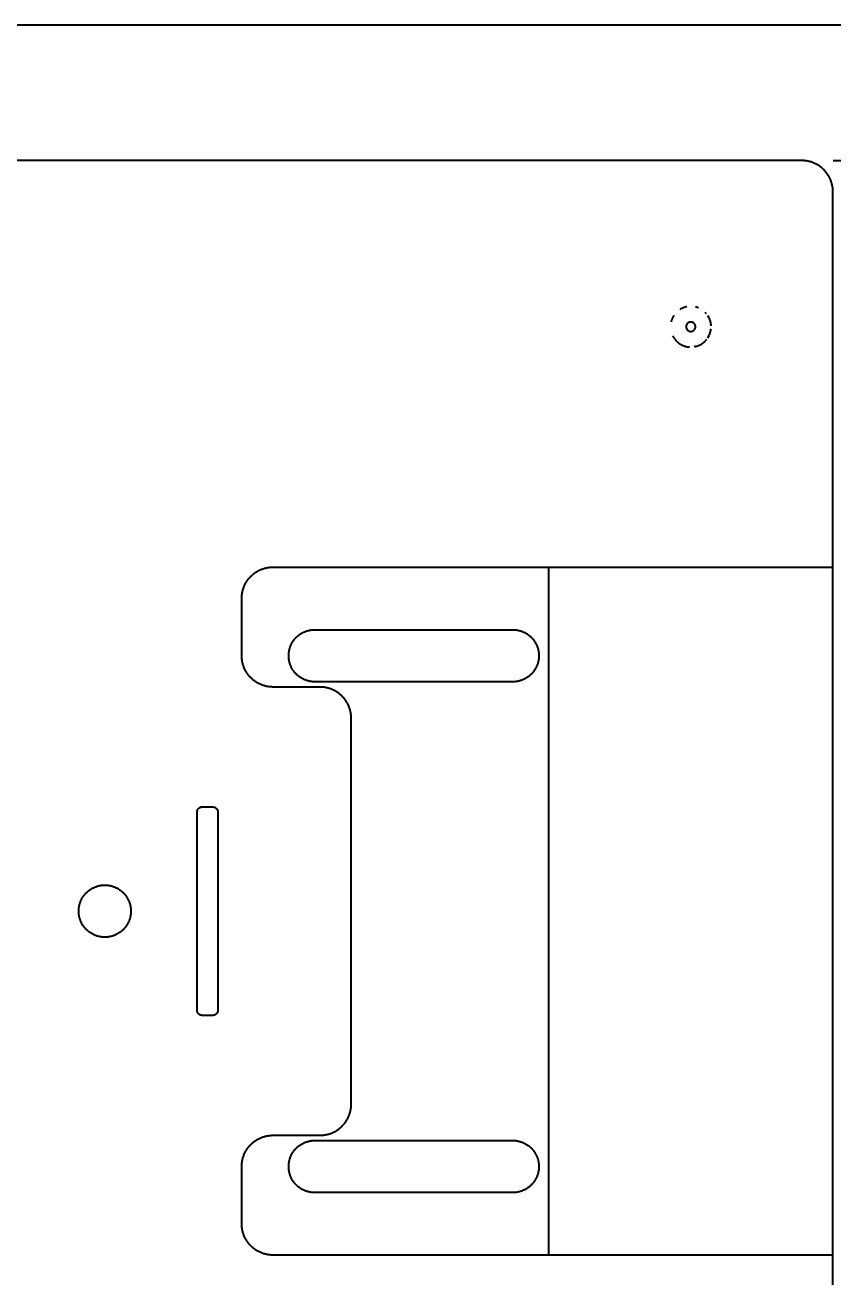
# Model space of a CAD drawing. Extents: x 623 to 1150, y 6 to 775.
# Drawn here: x 962.5 to 1040, y 218.4 to 338.5 of the extents above; entities that cross this region are included whole.
import ezdxf

# ---------------------------------------------------------------- set-up
doc = ezdxf.new("R2010")
doc.units = 0
doc.layers.get('DEFPOINTS').update_dxf_attribs({"linetype": 'CONTINUOUS'})
doc.layers.add('DEFAULT', color=7, linetype='CONTINUOUS')
doc.layers.add('DIMENSIONES', color=7, linetype='CONTINUOUS')
doc.styles.add('HELVETICA_LIGHT', font='txt')
doc.dimstyles.new('DEFAULT', dxfattribs={"dimtxt": 2.5, "dimasz": 2, "dimexe": 0.5, "dimexo": 3, "dimgap": 2, "dimtad": 1, "dimtoh": 1, "dimzin": 1, "dimcen": 0.5, "dimazin": 3, "dimtfac": 1, "dimtix": 1, "dimtmove": 0, "dimatfit": 3})

# ---------------------------------------------------------------- blocks, each defined once
blk = doc.blocks.new('*D5')
at = {"layer": 'DEFAULT', "color": 0}
for p, q in [((1040.01, 325.5), (1129.51, 325.5)), ((1129.01, 183.5), (1129.01, 323.5)), ((1040.01, 181.5), (1129.51, 181.5))]:
    blk.add_line(p, q, dxfattribs=at)
for points in [[(1129.34, 323.5), (1128.67, 323.5), (1129.01, 325.5)], [(1128.67, 183.5), (1129.34, 183.5), (1129.01, 181.5)]]:
    blk.add_solid(points, dxfattribs=at)
at = {"layer": 'DEFPOINTS', "color": 0}
for p in [(1037.01, 325.5), (1129.01, 325.5), (1037.01, 181.5)]:
    blk.add_point(p, dxfattribs=at)
at = {"layer": 'DEFAULT', "color": 0, "linetype": 'CONTINUOUS', "style": 'HELVETICA_LIGHT'}
blk.add_text('144', height=2.5, rotation=90, dxfattribs=at).set_placement((1127.01, 249.69))

msp = doc.modelspace()

# ---------------------------------------------------------------- linework, layer by layer
at = {"layer": 'DIMENSIONES'}
for points in [[(1082.003, 338.5), (900.003, 338.5)], [(1037.005, 325.5), (899.505, 325.5)], [(1040.005, 322.5), (1040.005, 322.567), (1040.002, 322.634), (1039.999, 322.701), (1039.993, 322.77), (1039.986, 322.838), (1039.978, 322.907), (1039.967, 322.976), (1039.955, 323.046), (1039.941, 323.116), (1039.926, 323.186), (1039.909, 323.255), (1039.89, 323.325), (1039.869, 323.395), (1039.846, 323.465), (1039.821, 323.535), (1039.795, 323.604), (1039.766, 323.673), (1039.736, 323.742), (1039.704, 323.81), (1039.67, 323.878), (1039.634, 323.945), (1039.597, 324.011), (1039.557, 324.077), (1039.516, 324.142), (1039.473, 324.205), (1039.429, 324.268), (1039.382, 324.33), (1039.334, 324.391), (1039.285, 324.45), (1039.234, 324.509), (1039.181, 324.566), (1039.127, 324.621), (1039.071, 324.676), (1039.014, 324.728), (1038.956, 324.779), (1038.896, 324.829), (1038.836, 324.877), (1038.774, 324.923), (1038.711, 324.968), (1038.647, 325.011), (1038.582, 325.052), (1038.517, 325.092), (1038.45, 325.129), (1038.383, 325.165), (1038.316, 325.199), (1038.247, 325.231), (1038.179, 325.261), (1038.11, 325.289), (1038.04, 325.316), (1037.971, 325.34), (1037.901, 325.363), (1037.831, 325.384), (1037.761, 325.403), (1037.691, 325.421), (1037.621, 325.436), (1037.551, 325.45), (1037.482, 325.462), (1037.412, 325.472), (1037.343, 325.481), (1037.275, 325.488), (1037.207, 325.493), (1037.139, 325.497), (1037.072, 325.499), (1037.005, 325.5)], [(1040.005, 286.504), (1040.005, 322.5)], [(1025.464, 311.288), (1025.423, 311.266), (1025.382, 311.243), (1025.341, 311.218), (1025.301, 311.193)], [(1025.989, 311.473), (1025.943, 311.464), (1025.898, 311.453), (1025.853, 311.441), (1025.808, 311.429), (1025.764, 311.415), (1025.719, 311.4), (1025.675, 311.383), (1025.632, 311.366), (1025.589, 311.348), (1025.546, 311.329), (1025.504, 311.309), (1025.462, 311.287), (1025.421, 311.265), (1025.381, 311.242), (1025.341, 311.218), (1025.302, 311.193)], [(1027.105, 311.366), (1027.069, 311.381), (1027.033, 311.394), (1026.996, 311.407), (1026.959, 311.419), (1026.922, 311.431), (1026.885, 311.441), (1026.847, 311.451), (1026.809, 311.46)], [(1024.748, 310.645), (1024.725, 310.61), (1024.703, 310.574), (1024.681, 310.539), (1024.661, 310.502), (1024.641, 310.465), (1024.622, 310.428), (1024.604, 310.39), (1024.587, 310.352), (1024.57, 310.314), (1024.554, 310.275), (1024.539, 310.236), (1024.525, 310.197), (1024.512, 310.157), (1024.5, 310.117), (1024.488, 310.077), (1024.478, 310.037)], [(1027.883, 310.79), (1027.851, 310.829), (1027.818, 310.867), (1027.783, 310.904), (1027.748, 310.94), (1027.748, 310.94)], [(1028.317, 309.634), (1028.314, 309.699), (1028.308, 309.765), (1028.3, 309.83), (1028.29, 309.895), (1028.277, 309.96), (1028.263, 310.025), (1028.246, 310.089), (1028.227, 310.153), (1028.205, 310.216), (1028.182, 310.278), (1028.157, 310.339), (1028.129, 310.399), (1028.1, 310.458), (1028.069, 310.516), (1028.036, 310.573), (1028.001, 310.628)], [(1028.001, 310.628), (1028.021, 310.596), (1028.041, 310.564), (1028.06, 310.532), (1028.078, 310.499)], [(1024.626, 308.685), (1024.651, 308.638), (1024.676, 308.592), (1024.703, 308.547), (1024.731, 308.502), (1024.76, 308.458), (1024.791, 308.415), (1024.822, 308.373), (1024.855, 308.332)], [(1027.99, 308.477), (1028.022, 308.527), (1028.053, 308.578), (1028.082, 308.629), (1028.109, 308.682), (1028.136, 308.736), (1028.16, 308.791), (1028.183, 308.846), (1028.204, 308.902), (1028.223, 308.959), (1028.241, 309.016), (1028.257, 309.074), (1028.271, 309.132), (1028.283, 309.19), (1028.294, 309.249), (1028.302, 309.308), (1028.309, 309.366)], [(1028.101, 308.665), (1028.083, 308.631)], [(1028.088, 308.642), (1028.096, 308.657)], [(1024.854, 308.331), (1024.886, 308.292), (1024.919, 308.254), (1024.954, 308.217), (1024.989, 308.181)], [(1024.99, 308.182), (1025.021, 308.152), (1025.053, 308.122), (1025.085, 308.093), (1025.119, 308.064), (1025.153, 308.036), (1025.188, 308.009), (1025.223, 307.983), (1025.26, 307.957), (1025.296, 307.932), (1025.334, 307.908), (1025.372, 307.885), (1025.411, 307.862), (1025.45, 307.841), (1025.49, 307.82), (1025.53, 307.8), (1025.571, 307.782), (1025.612, 307.764), (1025.653, 307.747), (1025.695, 307.731), (1025.737, 307.716), (1025.78, 307.702), (1025.822, 307.689), (1025.865, 307.677), (1025.909, 307.666), (1025.952, 307.656), (1025.995, 307.647), (1026.039, 307.639), (1026.082, 307.632), (1026.126, 307.626), (1026.169, 307.621), (1026.213, 307.617), (1026.256, 307.614)], [(1026.723, 307.643), (1026.766, 307.652), (1026.808, 307.661), (1026.851, 307.671), (1026.893, 307.683), (1026.935, 307.695), (1026.977, 307.708), (1027.019, 307.723), (1027.061, 307.738), (1027.102, 307.754), (1027.143, 307.771), (1027.184, 307.789), (1027.224, 307.808), (1027.264, 307.828), (1027.303, 307.849), (1027.342, 307.871), (1027.381, 307.894), (1027.419, 307.918), (1027.456, 307.942), (1027.493, 307.967), (1027.529, 307.994), (1027.564, 308.02), (1027.599, 308.048), (1027.633, 308.077), (1027.667, 308.106), (1027.7, 308.136), (1027.731, 308.166), (1027.763, 308.197), (1027.793, 308.229), (1027.823, 308.261), (1027.851, 308.294), (1027.879, 308.328), (1027.906, 308.361)], [(1026.838, 307.668), (1026.781, 307.655), (1026.723, 307.643)], [(1026.749, 307.648), (1026.808, 307.661)], [(983.293, 283.504), (983.294, 283.571), (983.296, 283.638), (983.3, 283.705), (983.305, 283.774), (983.312, 283.842), (983.321, 283.911), (983.331, 283.98), (983.343, 284.05), (983.357, 284.12), (983.373, 284.189), (983.39, 284.259), (983.409, 284.329), (983.43, 284.399), (983.453, 284.469), (983.477, 284.539), (983.504, 284.608), (983.532, 284.677), (983.563, 284.746), (983.595, 284.814), (983.628, 284.882), (983.664, 284.949), (983.702, 285.015), (983.741, 285.081), (983.782, 285.146), (983.825, 285.209), (983.87, 285.272), (983.916, 285.334), (983.964, 285.395), (984.014, 285.454), (984.065, 285.513), (984.118, 285.57), (984.172, 285.625), (984.228, 285.679), (984.285, 285.732), (984.343, 285.783), (984.402, 285.833), (984.463, 285.881), (984.525, 285.927), (984.588, 285.972), (984.652, 286.015), (984.716, 286.056), (984.782, 286.096), (984.848, 286.133), (984.915, 286.169), (984.983, 286.203), (985.051, 286.235), (985.12, 286.265), (985.189, 286.293), (985.258, 286.32), (985.328, 286.344), (985.398, 286.367), (985.468, 286.388), (985.538, 286.407), (985.608, 286.425), (985.678, 286.44), (985.747, 286.454), (985.817, 286.466), (985.886, 286.476), (985.955, 286.485), (986.024, 286.492), (986.092, 286.497), (986.16, 286.501), (986.227, 286.503), (986.293, 286.504)], [(986.293, 286.504), (1040.005, 286.504)], [(1012.732, 286.504), (1012.732, 220.504)], [(1040.005, 220.504), (1040.005, 286.504)], [(983.293, 278), (983.293, 283.504)], [(990.293, 275.5), (990.238, 275.501), (990.182, 275.502), (990.125, 275.506), (990.069, 275.51), (990.012, 275.516), (989.954, 275.523), (989.896, 275.532), (989.838, 275.542), (989.78, 275.553), (989.722, 275.566), (989.664, 275.581), (989.605, 275.597), (989.547, 275.614), (989.489, 275.633), (989.431, 275.653), (989.373, 275.676), (989.316, 275.699), (989.258, 275.724), (989.201, 275.751), (989.145, 275.779), (989.089, 275.809), (989.034, 275.84), (988.979, 275.873), (988.925, 275.908), (988.872, 275.943), (988.82, 275.98), (988.768, 276.019), (988.718, 276.059), (988.668, 276.1), (988.619, 276.143), (988.572, 276.187), (988.526, 276.232), (988.48, 276.279), (988.436, 276.326), (988.394, 276.375), (988.352, 276.424), (988.312, 276.475), (988.274, 276.526), (988.237, 276.579), (988.201, 276.632), (988.167, 276.686), (988.134, 276.741), (988.102, 276.796), (988.073, 276.852), (988.044, 276.908), (988.018, 276.965), (987.992, 277.022), (987.969, 277.08), (987.947, 277.138), (987.926, 277.196), (987.907, 277.254), (987.89, 277.312), (987.874, 277.37), (987.859, 277.429), (987.847, 277.487), (987.835, 277.545), (987.825, 277.603), (987.816, 277.661), (987.809, 277.718), (987.803, 277.775), (987.799, 277.832), (987.796, 277.889), (987.794, 277.945), (987.793, 278), (987.794, 278.055), (987.796, 278.111), (987.799, 278.168), (987.803, 278.225), (987.809, 278.282), (987.816, 278.339), (987.825, 278.397), (987.835, 278.455), (987.847, 278.513), (987.859, 278.571), (987.874, 278.63), (987.89, 278.688), (987.907, 278.746), (987.926, 278.804), (987.947, 278.862), (987.969, 278.92), (987.992, 278.978), (988.018, 279.035), (988.044, 279.092), (988.073, 279.148), (988.102, 279.204), (988.134, 279.259), (988.167, 279.314), (988.201, 279.368), (988.237, 279.421), (988.274, 279.474), (988.312, 279.525), (988.352, 279.576), (988.394, 279.625), (988.436, 279.674), (988.48, 279.721), (988.526, 279.768), (988.572, 279.813), (988.619, 279.857), (988.668, 279.9), (988.718, 279.941), (988.768, 279.981), (988.82, 280.02), (988.872, 280.057), (988.925, 280.092), (988.979, 280.127), (989.034, 280.16), (989.089, 280.191), (989.145, 280.221), (989.201, 280.249), (989.258, 280.276), (989.316, 280.301), (989.373, 280.324), (989.431, 280.347), (989.489, 280.367), (989.547, 280.386), (989.605, 280.403), (989.664, 280.419), (989.722, 280.434), (989.78, 280.447), (989.838, 280.458), (989.896, 280.468), (989.954, 280.477), (990.012, 280.484), (990.069, 280.49), (990.125, 280.494), (990.182, 280.498), (990.238, 280.499), (990.293, 280.5)], [(990.293, 280.5), (1009.293, 280.5)], [(1009.293, 280.5), (1009.349, 280.499), (1009.405, 280.498), (1009.461, 280.494), (1009.518, 280.49), (1009.575, 280.484), (1009.633, 280.477), (1009.69, 280.468), (1009.748, 280.458), (1009.806, 280.447), (1009.865, 280.434), (1009.923, 280.419), (1009.981, 280.403), (1010.04, 280.386), (1010.098, 280.367), (1010.156, 280.347), (1010.214, 280.324), (1010.271, 280.301), (1010.328, 280.276), (1010.385, 280.249), (1010.442, 280.221), (1010.497, 280.191), (1010.553, 280.16), (1010.607, 280.127), (1010.661, 280.092), (1010.715, 280.057), (1010.767, 280.02), (1010.818, 279.981), (1010.869, 279.941), (1010.919, 279.9), (1010.967, 279.857), (1011.015, 279.813), (1011.061, 279.768), (1011.106, 279.721), (1011.15, 279.674), (1011.193, 279.625), (1011.234, 279.576), (1011.274, 279.525), (1011.313, 279.474), (1011.35, 279.421), (1011.386, 279.368), (1011.42, 279.314), (1011.453, 279.259), (1011.484, 279.204), (1011.514, 279.148), (1011.542, 279.092), (1011.569, 279.035), (1011.594, 278.978), (1011.618, 278.92), (1011.64, 278.862), (1011.66, 278.804), (1011.679, 278.746), (1011.697, 278.688), (1011.713, 278.63), (1011.727, 278.571), (1011.74, 278.513), (1011.752, 278.455), (1011.762, 278.397), (1011.77, 278.339), (1011.777, 278.282), (1011.783, 278.225), (1011.788, 278.168), (1011.791, 278.111), (1011.793, 278.055), (1011.793, 278), (1011.793, 277.945), (1011.791, 277.889), (1011.788, 277.832), (1011.783, 277.775), (1011.777, 277.718), (1011.77, 277.661), (1011.762, 277.603), (1011.752, 277.545), (1011.74, 277.487), (1011.727, 277.429), (1011.713, 277.37), (1011.697, 277.312), (1011.679, 277.254), (1011.66, 277.196), (1011.64, 277.138), (1011.618, 277.08), (1011.594, 277.022), (1011.569, 276.965), (1011.542, 276.908), (1011.514, 276.852), (1011.484, 276.796), (1011.453, 276.741), (1011.42, 276.686), (1011.386, 276.632), (1011.35, 276.579), (1011.313, 276.526), (1011.274, 276.475), (1011.234, 276.424), (1011.193, 276.375), (1011.15, 276.326), (1011.106, 276.279), (1011.061, 276.232), (1011.015, 276.187), (1010.967, 276.143), (1010.919, 276.1), (1010.869, 276.059), (1010.818, 276.019), (1010.767, 275.98), (1010.715, 275.943), (1010.661, 275.908), (1010.607, 275.873), (1010.553, 275.84), (1010.497, 275.809), (1010.442, 275.779), (1010.385, 275.751), (1010.328, 275.724), (1010.271, 275.699), (1010.214, 275.676), (1010.156, 275.653), (1010.098, 275.633), (1010.04, 275.614), (1009.981, 275.597), (1009.923, 275.581), (1009.865, 275.566), (1009.806, 275.553), (1009.748, 275.542), (1009.69, 275.532), (1009.633, 275.523), (1009.575, 275.516), (1009.518, 275.51), (1009.461, 275.506), (1009.405, 275.502), (1009.349, 275.501), (1009.293, 275.5)], [(986.293, 275), (986.227, 275.001), (986.16, 275.003), (986.092, 275.007), (986.024, 275.012), (985.955, 275.019), (985.886, 275.028), (985.817, 275.038), (985.747, 275.05), (985.678, 275.064), (985.608, 275.079), (985.538, 275.097), (985.468, 275.116), (985.398, 275.137), (985.328, 275.16), (985.258, 275.184), (985.189, 275.211), (985.12, 275.239), (985.051, 275.269), (984.983, 275.301), (984.915, 275.335), (984.848, 275.371), (984.782, 275.408), (984.716, 275.448), (984.652, 275.489), (984.588, 275.532), (984.525, 275.577), (984.463, 275.623), (984.402, 275.671), (984.343, 275.721), (984.285, 275.772), (984.228, 275.824), (984.172, 275.879), (984.118, 275.934), (984.065, 275.991), (984.014, 276.05), (983.964, 276.109), (983.916, 276.17), (983.87, 276.232), (983.825, 276.295), (983.782, 276.358), (983.741, 276.423), (983.702, 276.489), (983.664, 276.555), (983.628, 276.622), (983.595, 276.69), (983.563, 276.758), (983.532, 276.827), (983.504, 276.896), (983.477, 276.965), (983.453, 277.035), (983.43, 277.105), (983.409, 277.175), (983.39, 277.245), (983.373, 277.314), (983.357, 277.384), (983.343, 277.454), (983.331, 277.524), (983.321, 277.593), (983.312, 277.662), (983.305, 277.73), (983.3, 277.799), (983.296, 277.866), (983.294, 277.933), (983.293, 278)], [(1009.293, 275.5), (990.293, 275.5)], [(990.793, 275), (986.293, 275)], [(993.793, 272), (993.793, 272.067), (993.79, 272.134), (993.787, 272.201), (993.781, 272.27), (993.774, 272.338), (993.766, 272.407), (993.755, 272.476), (993.743, 272.546), (993.729, 272.616), (993.714, 272.686), (993.697, 272.755), (993.678, 272.825), (993.657, 272.895), (993.634, 272.965), (993.609, 273.035), (993.583, 273.104), (993.554, 273.173), (993.524, 273.242), (993.492, 273.31), (993.458, 273.378), (993.422, 273.445), (993.385, 273.511), (993.345, 273.577), (993.304, 273.642), (993.261, 273.705), (993.217, 273.768), (993.17, 273.83), (993.122, 273.891), (993.073, 273.95), (993.022, 274.009), (992.969, 274.066), (992.915, 274.121), (992.859, 274.176), (992.802, 274.228), (992.744, 274.279), (992.684, 274.329), (992.624, 274.377), (992.562, 274.423), (992.499, 274.468), (992.435, 274.511), (992.37, 274.552), (992.305, 274.592), (992.238, 274.629), (992.171, 274.665), (992.104, 274.699), (992.035, 274.731), (991.967, 274.761), (991.898, 274.789), (991.828, 274.816), (991.759, 274.84), (991.689, 274.863), (991.619, 274.884), (991.549, 274.903), (991.479, 274.921), (991.409, 274.936), (991.339, 274.95), (991.27, 274.962), (991.2, 274.972), (991.131, 274.981), (991.063, 274.988), (990.995, 274.993), (990.927, 274.997), (990.86, 274.999), (990.793, 275)], [(993.793, 235), (993.793, 272)], [(979.005, 263), (979.005, 263.011), (979.006, 263.022), (979.006, 263.034), (979.007, 263.045), (979.009, 263.056), (979.01, 263.068), (979.012, 263.079), (979.014, 263.091), (979.016, 263.103), (979.019, 263.114), (979.021, 263.126), (979.025, 263.138), (979.028, 263.149), (979.032, 263.161), (979.036, 263.172), (979.04, 263.184), (979.045, 263.196), (979.05, 263.207), (979.056, 263.218), (979.061, 263.23), (979.067, 263.241), (979.073, 263.252), (979.08, 263.263), (979.087, 263.274), (979.094, 263.284), (979.101, 263.295), (979.109, 263.305), (979.117, 263.315), (979.125, 263.325), (979.134, 263.335), (979.143, 263.344), (979.152, 263.354), (979.161, 263.363), (979.171, 263.371), (979.18, 263.38), (979.19, 263.388), (979.2, 263.396), (979.211, 263.404), (979.221, 263.411), (979.232, 263.418), (979.243, 263.425), (979.253, 263.432), (979.265, 263.438), (979.276, 263.444), (979.287, 263.45), (979.298, 263.455), (979.31, 263.46), (979.321, 263.465), (979.333, 263.469), (979.344, 263.473), (979.356, 263.477), (979.368, 263.481), (979.379, 263.484), (979.391, 263.487), (979.403, 263.489), (979.414, 263.492), (979.426, 263.494), (979.437, 263.495), (979.449, 263.497), (979.46, 263.498), (979.472, 263.499), (979.483, 263.5), (979.494, 263.5), (979.505, 263.5)], [(979.005, 244), (979.005, 263)], [(979.505, 263.5), (980.505, 263.5)], [(980.505, 263.5), (980.516, 263.5), (980.528, 263.5), (980.539, 263.499), (980.55, 263.498), (980.562, 263.497), (980.573, 263.495), (980.585, 263.494), (980.596, 263.492), (980.608, 263.489), (980.62, 263.487), (980.631, 263.484), (980.643, 263.481), (980.655, 263.477), (980.666, 263.473), (980.678, 263.469), (980.689, 263.465), (980.701, 263.46), (980.712, 263.455), (980.724, 263.45), (980.735, 263.444), (980.746, 263.438), (980.757, 263.432), (980.768, 263.425), (980.779, 263.418), (980.79, 263.411), (980.8, 263.404), (980.81, 263.396), (980.82, 263.388), (980.83, 263.38), (980.84, 263.371), (980.85, 263.363), (980.859, 263.354), (980.868, 263.344), (980.877, 263.335), (980.885, 263.325), (980.894, 263.315), (980.902, 263.305), (980.909, 263.295), (980.917, 263.284), (980.924, 263.274), (980.931, 263.263), (980.937, 263.252), (980.944, 263.241), (980.949, 263.23), (980.955, 263.218), (980.96, 263.207), (980.966, 263.196), (980.97, 263.184), (980.975, 263.172), (980.979, 263.161), (980.983, 263.149), (980.986, 263.138), (980.989, 263.126), (980.992, 263.114), (980.995, 263.103), (980.997, 263.091), (980.999, 263.079), (981.001, 263.068), (981.002, 263.056), (981.003, 263.045), (981.004, 263.034), (981.005, 263.022), (981.005, 263.011), (981.005, 263)], [(981.005, 263), (981.005, 244)], [(979.505, 243.5), (979.494, 243.5), (979.483, 243.5), (979.472, 243.501), (979.46, 243.502), (979.449, 243.503), (979.437, 243.505), (979.426, 243.506), (979.414, 243.508), (979.403, 243.511), (979.391, 243.513), (979.379, 243.516), (979.368, 243.519), (979.356, 243.523), (979.344, 243.527), (979.333, 243.531), (979.321, 243.535), (979.31, 243.54), (979.298, 243.545), (979.287, 243.55), (979.276, 243.556), (979.265, 243.562), (979.253, 243.568), (979.243, 243.575), (979.232, 243.582), (979.221, 243.589), (979.211, 243.596), (979.2, 243.604), (979.19, 243.612), (979.18, 243.62), (979.171, 243.629), (979.161, 243.637), (979.152, 243.646), (979.143, 243.656), (979.134, 243.665), (979.125, 243.675), (979.117, 243.685), (979.109, 243.695), (979.101, 243.705), (979.094, 243.716), (979.087, 243.726), (979.08, 243.737), (979.073, 243.748), (979.067, 243.759), (979.061, 243.77), (979.056, 243.782), (979.05, 243.793), (979.045, 243.804), (979.04, 243.816), (979.036, 243.828), (979.032, 243.839), (979.028, 243.851), (979.025, 243.862), (979.021, 243.874), (979.019, 243.886), (979.016, 243.897), (979.014, 243.909), (979.012, 243.921), (979.01, 243.932), (979.009, 243.944), (979.007, 243.955), (979.006, 243.966), (979.006, 243.978), (979.005, 243.989), (979.005, 244)], [(981.005, 244), (981.005, 243.989), (981.005, 243.978), (981.004, 243.966), (981.003, 243.955), (981.002, 243.944), (981.001, 243.932), (980.999, 243.921), (980.997, 243.909), (980.995, 243.897), (980.992, 243.886), (980.989, 243.874), (980.986, 243.862), (980.983, 243.851), (980.979, 243.839), (980.975, 243.828), (980.97, 243.816), (980.966, 243.804), (980.96, 243.793), (980.955, 243.782), (980.949, 243.77), (980.944, 243.759), (980.937, 243.748), (980.931, 243.737), (980.924, 243.726), (980.917, 243.716), (980.909, 243.705), (980.902, 243.695), (980.894, 243.685), (980.885, 243.675), (980.877, 243.665), (980.868, 243.656), (980.859, 243.646), (980.85, 243.637), (980.84, 243.629), (980.83, 243.62), (980.82, 243.612), (980.81, 243.604), (980.8, 243.596), (980.79, 243.589), (980.779, 243.582), (980.768, 243.575), (980.757, 243.568), (980.746, 243.562), (980.735, 243.556), (980.724, 243.55), (980.712, 243.545), (980.701, 243.54), (980.689, 243.535), (980.678, 243.531), (980.666, 243.527), (980.655, 243.523), (980.643, 243.519), (980.631, 243.516), (980.62, 243.513), (980.608, 243.511), (980.596, 243.508), (980.585, 243.506), (980.573, 243.505), (980.562, 243.503), (980.55, 243.502), (980.539, 243.501), (980.528, 243.5), (980.516, 243.5), (980.505, 243.5)], [(980.505, 243.5), (979.505, 243.5)], [(990.793, 232), (990.86, 232.001), (990.927, 232.003), (990.995, 232.007), (991.063, 232.012), (991.131, 232.019), (991.2, 232.028), (991.27, 232.038), (991.339, 232.05), (991.409, 232.064), (991.479, 232.079), (991.549, 232.097), (991.619, 232.116), (991.689, 232.137), (991.759, 232.16), (991.828, 232.184), (991.898, 232.211), (991.967, 232.239), (992.035, 232.269), (992.104, 232.301), (992.171, 232.335), (992.238, 232.371), (992.305, 232.408), (992.37, 232.448), (992.435, 232.489), (992.499, 232.532), (992.562, 232.577), (992.624, 232.623), (992.684, 232.671), (992.744, 232.721), (992.802, 232.772), (992.859, 232.824), (992.915, 232.879), (992.969, 232.934), (993.022, 232.991), (993.073, 233.05), (993.122, 233.109), (993.17, 233.17), (993.217, 233.232), (993.261, 233.295), (993.304, 233.358), (993.345, 233.423), (993.385, 233.489), (993.422, 233.555), (993.458, 233.622), (993.492, 233.69), (993.524, 233.758), (993.554, 233.827), (993.583, 233.896), (993.609, 233.965), (993.634, 234.035), (993.657, 234.105), (993.678, 234.175), (993.697, 234.245), (993.714, 234.314), (993.729, 234.384), (993.743, 234.454), (993.755, 234.524), (993.766, 234.593), (993.774, 234.662), (993.781, 234.73), (993.787, 234.799), (993.79, 234.866), (993.793, 234.933), (993.793, 235)], [(983.293, 229), (983.294, 229.067), (983.296, 229.134), (983.3, 229.201), (983.305, 229.27), (983.312, 229.338), (983.321, 229.407), (983.331, 229.476), (983.343, 229.546), (983.357, 229.616), (983.373, 229.686), (983.39, 229.755), (983.409, 229.825), (983.43, 229.895), (983.453, 229.965), (983.477, 230.035), (983.504, 230.104), (983.532, 230.173), (983.563, 230.242), (983.595, 230.31), (983.628, 230.378), (983.664, 230.445), (983.702, 230.511), (983.741, 230.577), (983.782, 230.642), (983.825, 230.705), (983.87, 230.768), (983.916, 230.83), (983.964, 230.891), (984.014, 230.95), (984.065, 231.009), (984.118, 231.066), (984.172, 231.121), (984.228, 231.176), (984.285, 231.228), (984.343, 231.279), (984.402, 231.329), (984.463, 231.377), (984.525, 231.423), (984.588, 231.468), (984.652, 231.511), (984.716, 231.552), (984.782, 231.592), (984.848, 231.629), (984.915, 231.665), (984.983, 231.699), (985.051, 231.731), (985.12, 231.761), (985.189, 231.789), (985.258, 231.816), (985.328, 231.84), (985.398, 231.863), (985.468, 231.884), (985.538, 231.903), (985.608, 231.921), (985.678, 231.936), (985.747, 231.95), (985.817, 231.962), (985.886, 231.972), (985.955, 231.981), (986.024, 231.988), (986.092, 231.993), (986.16, 231.997), (986.227, 231.999), (986.293, 232)], [(986.293, 232), (990.793, 232)], [(990.293, 226.5), (990.238, 226.501), (990.182, 226.502), (990.125, 226.506), (990.069, 226.51), (990.012, 226.516), (989.954, 226.523), (989.896, 226.532), (989.838, 226.542), (989.78, 226.553), (989.722, 226.566), (989.664, 226.581), (989.605, 226.597), (989.547, 226.614), (989.489, 226.633), (989.431, 226.653), (989.373, 226.676), (989.316, 226.699), (989.258, 226.724), (989.201, 226.751), (989.145, 226.779), (989.089, 226.809), (989.034, 226.84), (988.979, 226.873), (988.925, 226.908), (988.872, 226.943), (988.82, 226.98), (988.768, 227.019), (988.718, 227.059), (988.668, 227.1), (988.619, 227.143), (988.572, 227.187), (988.526, 227.232), (988.48, 227.279), (988.436, 227.326), (988.394, 227.375), (988.352, 227.424), (988.312, 227.475), (988.274, 227.526), (988.237, 227.579), (988.201, 227.632), (988.167, 227.686), (988.134, 227.741), (988.102, 227.796), (988.073, 227.852), (988.044, 227.908), (988.018, 227.965), (987.992, 228.022), (987.969, 228.08), (987.947, 228.138), (987.926, 228.196), (987.907, 228.254), (987.89, 228.312), (987.874, 228.37), (987.859, 228.429), (987.847, 228.487), (987.835, 228.545), (987.825, 228.603), (987.816, 228.661), (987.809, 228.718), (987.803, 228.775), (987.799, 228.832), (987.796, 228.889), (987.794, 228.945), (987.793, 229), (987.794, 229.055), (987.796, 229.111), (987.799, 229.168), (987.803, 229.225), (987.809, 229.282), (987.816, 229.339), (987.825, 229.397), (987.835, 229.455), (987.847, 229.513), (987.859, 229.571), (987.874, 229.63), (987.89, 229.688), (987.907, 229.746), (987.926, 229.804), (987.947, 229.862), (987.969, 229.92), (987.992, 229.978), (988.018, 230.035), (988.044, 230.092), (988.073, 230.148), (988.102, 230.204), (988.134, 230.259), (988.167, 230.314), (988.201, 230.368), (988.237, 230.421), (988.274, 230.474), (988.312, 230.525), (988.352, 230.576), (988.394, 230.625), (988.436, 230.674), (988.48, 230.721), (988.526, 230.768), (988.572, 230.813), (988.619, 230.857), (988.668, 230.9), (988.718, 230.941), (988.768, 230.981), (988.82, 231.02), (988.872, 231.057), (988.925, 231.092), (988.979, 231.127), (989.034, 231.16), (989.089, 231.191), (989.145, 231.221), (989.201, 231.249), (989.258, 231.276), (989.316, 231.301), (989.373, 231.324), (989.431, 231.347), (989.489, 231.367), (989.547, 231.386), (989.605, 231.403), (989.664, 231.419), (989.722, 231.434), (989.78, 231.447), (989.838, 231.458), (989.896, 231.468), (989.954, 231.477), (990.012, 231.484), (990.069, 231.49), (990.125, 231.494), (990.182, 231.498), (990.238, 231.499), (990.293, 231.5)], [(990.293, 231.5), (1009.293, 231.5)], [(1009.293, 231.5), (1009.349, 231.499), (1009.405, 231.498), (1009.461, 231.494), (1009.518, 231.49), (1009.575, 231.484), (1009.633, 231.477), (1009.69, 231.468), (1009.748, 231.458), (1009.806, 231.447), (1009.865, 231.434), (1009.923, 231.419), (1009.981, 231.403), (1010.04, 231.386), (1010.098, 231.367), (1010.156, 231.347), (1010.214, 231.324), (1010.271, 231.301), (1010.328, 231.276), (1010.385, 231.249), (1010.442, 231.221), (1010.497, 231.191), (1010.553, 231.16), (1010.607, 231.127), (1010.661, 231.092), (1010.715, 231.057), (1010.767, 231.02), (1010.818, 230.981), (1010.869, 230.941), (1010.919, 230.9), (1010.967, 230.857), (1011.015, 230.813), (1011.061, 230.768), (1011.106, 230.721), (1011.15, 230.674), (1011.193, 230.625), (1011.234, 230.576), (1011.274, 230.525), (1011.313, 230.474), (1011.35, 230.421), (1011.386, 230.368), (1011.42, 230.314), (1011.453, 230.259), (1011.484, 230.204), (1011.514, 230.148), (1011.542, 230.092), (1011.569, 230.035), (1011.594, 229.978), (1011.618, 229.92), (1011.64, 229.862), (1011.66, 229.804), (1011.679, 229.746), (1011.697, 229.688), (1011.713, 229.63), (1011.727, 229.571), (1011.74, 229.513), (1011.752, 229.455), (1011.762, 229.397), (1011.77, 229.339), (1011.777, 229.282), (1011.783, 229.225), (1011.788, 229.168), (1011.791, 229.111), (1011.793, 229.055), (1011.793, 229), (1011.793, 228.945), (1011.791, 228.889), (1011.788, 228.832), (1011.783, 228.775), (1011.777, 228.718), (1011.77, 228.661), (1011.762, 228.603), (1011.752, 228.545), (1011.74, 228.487), (1011.727, 228.429), (1011.713, 228.37), (1011.697, 228.312), (1011.679, 228.254), (1011.66, 228.196), (1011.64, 228.138), (1011.618, 228.08), (1011.594, 228.022), (1011.569, 227.965), (1011.542, 227.908), (1011.514, 227.852), (1011.484, 227.796), (1011.453, 227.741), (1011.42, 227.686), (1011.386, 227.632), (1011.35, 227.579), (1011.313, 227.526), (1011.274, 227.475), (1011.234, 227.424), (1011.193, 227.375), (1011.15, 227.326), (1011.106, 227.279), (1011.061, 227.232), (1011.015, 227.187), (1010.967, 227.143), (1010.919, 227.1), (1010.869, 227.059), (1010.818, 227.019), (1010.767, 226.98), (1010.715, 226.943), (1010.661, 226.908), (1010.607, 226.873), (1010.553, 226.84), (1010.497, 226.809), (1010.442, 226.779), (1010.385, 226.751), (1010.328, 226.724), (1010.271, 226.699), (1010.214, 226.676), (1010.156, 226.653), (1010.098, 226.633), (1010.04, 226.614), (1009.981, 226.597), (1009.923, 226.581), (1009.865, 226.566), (1009.806, 226.553), (1009.748, 226.542), (1009.69, 226.532), (1009.633, 226.523), (1009.575, 226.516), (1009.518, 226.51), (1009.461, 226.506), (1009.405, 226.502), (1009.349, 226.501), (1009.293, 226.5)], [(983.293, 223.504), (983.293, 229)], [(1009.293, 226.5), (990.293, 226.5)], [(986.293, 220.504), (986.227, 220.505), (986.16, 220.507), (986.092, 220.511), (986.024, 220.516), (985.955, 220.523), (985.886, 220.532), (985.817, 220.542), (985.747, 220.554), (985.678, 220.568), (985.608, 220.583), (985.538, 220.601), (985.468, 220.62), (985.398, 220.641), (985.328, 220.664), (985.258, 220.688), (985.189, 220.715), (985.12, 220.743), (985.051, 220.773), (984.983, 220.805), (984.915, 220.839), (984.848, 220.875), (984.782, 220.912), (984.716, 220.952), (984.652, 220.993), (984.588, 221.036), (984.525, 221.081), (984.463, 221.127), (984.402, 221.175), (984.343, 221.225), (984.285, 221.276), (984.228, 221.328), (984.172, 221.383), (984.118, 221.438), (984.065, 221.495), (984.014, 221.554), (983.964, 221.613), (983.916, 221.674), (983.87, 221.736), (983.825, 221.799), (983.782, 221.862), (983.741, 221.927), (983.702, 221.993), (983.664, 222.059), (983.628, 222.126), (983.595, 222.194), (983.563, 222.262), (983.532, 222.331), (983.504, 222.4), (983.477, 222.469), (983.453, 222.539), (983.43, 222.609), (983.409, 222.679), (983.39, 222.748), (983.373, 222.818), (983.357, 222.888), (983.343, 222.958), (983.331, 223.028), (983.321, 223.097), (983.312, 223.166), (983.305, 223.234), (983.3, 223.303), (983.296, 223.37), (983.294, 223.437), (983.293, 223.504)], [(1040.005, 220.504), (986.293, 220.504)], [(1040.005, 184.5), (1040.005, 220.504)]]:
    msp.add_lwpolyline(points, dxfattribs=at)
for points in [[(1026.369, 310.011), (1026.359, 310.011), (1026.349, 310.01), (1026.338, 310.01), (1026.328, 310.009), (1026.318, 310.008), (1026.308, 310.007), (1026.297, 310.005), (1026.287, 310.003), (1026.276, 310.001), (1026.266, 309.999), (1026.255, 309.996), (1026.245, 309.994), (1026.234, 309.99), (1026.224, 309.987), (1026.213, 309.983), (1026.203, 309.979), (1026.193, 309.975), (1026.182, 309.971), (1026.172, 309.966), (1026.162, 309.961), (1026.152, 309.955), (1026.142, 309.95), (1026.132, 309.944), (1026.122, 309.938), (1026.113, 309.931), (1026.103, 309.924), (1026.094, 309.917), (1026.085, 309.91), (1026.076, 309.903), (1026.067, 309.895), (1026.059, 309.887), (1026.05, 309.879), (1026.042, 309.871), (1026.034, 309.862), (1026.027, 309.853), (1026.019, 309.845), (1026.012, 309.835), (1026.005, 309.826), (1025.998, 309.817), (1025.992, 309.807), (1025.986, 309.797), (1025.98, 309.788), (1025.974, 309.778), (1025.969, 309.768), (1025.964, 309.757), (1025.959, 309.747), (1025.954, 309.737), (1025.95, 309.727), (1025.946, 309.716), (1025.942, 309.706), (1025.939, 309.695), (1025.936, 309.685), (1025.933, 309.674), (1025.93, 309.664), (1025.928, 309.653), (1025.926, 309.643), (1025.924, 309.632), (1025.923, 309.622), (1025.921, 309.612), (1025.92, 309.601), (1025.919, 309.591), (1025.919, 309.581), (1025.918, 309.571), (1025.918, 309.561), (1025.918, 309.551), (1025.919, 309.541), (1025.919, 309.531), (1025.92, 309.52), (1025.921, 309.51), (1025.923, 309.5), (1025.924, 309.489), (1025.926, 309.479), (1025.928, 309.469), (1025.93, 309.458), (1025.933, 309.448), (1025.936, 309.437), (1025.939, 309.427), (1025.942, 309.416), (1025.946, 309.406), (1025.95, 309.395), (1025.954, 309.385), (1025.959, 309.375), (1025.963, 309.364), (1025.969, 309.354), (1025.974, 309.344), (1025.98, 309.334), (1025.985, 309.324), (1025.992, 309.315), (1025.998, 309.305), (1026.005, 309.296), (1026.012, 309.286), (1026.019, 309.277), (1026.026, 309.268), (1026.034, 309.259), (1026.042, 309.251), (1026.05, 309.243), (1026.058, 309.234), (1026.067, 309.226), (1026.076, 309.219), (1026.085, 309.211), (1026.094, 309.204), (1026.103, 309.197), (1026.112, 309.19), (1026.122, 309.184), (1026.132, 309.178), (1026.142, 309.172), (1026.152, 309.166), (1026.162, 309.161), (1026.172, 309.156), (1026.182, 309.151), (1026.192, 309.147), (1026.203, 309.142), (1026.213, 309.138), (1026.224, 309.135), (1026.234, 309.131), (1026.244, 309.128), (1026.255, 309.125), (1026.265, 309.123), (1026.276, 309.12), (1026.286, 309.118), (1026.297, 309.116), (1026.307, 309.115), (1026.318, 309.113), (1026.328, 309.112), (1026.338, 309.112), (1026.348, 309.111), (1026.358, 309.111), (1026.368, 309.111), (1026.378, 309.111), (1026.388, 309.111), (1026.399, 309.112), (1026.409, 309.112), (1026.419, 309.113), (1026.429, 309.115), (1026.44, 309.116), (1026.45, 309.118), (1026.461, 309.12), (1026.471, 309.122), (1026.482, 309.125), (1026.492, 309.128), (1026.503, 309.131), (1026.513, 309.134), (1026.524, 309.138), (1026.534, 309.142), (1026.544, 309.146), (1026.555, 309.151), (1026.565, 309.156), (1026.575, 309.161), (1026.585, 309.166), (1026.595, 309.172), (1026.605, 309.178), (1026.615, 309.184), (1026.624, 309.19), (1026.634, 309.197), (1026.643, 309.204), (1026.652, 309.211), (1026.661, 309.219), (1026.67, 309.226), (1026.678, 309.234), (1026.687, 309.242), (1026.695, 309.251), (1026.703, 309.259), (1026.71, 309.268), (1026.718, 309.277), (1026.725, 309.286), (1026.732, 309.295), (1026.739, 309.305), (1026.745, 309.314), (1026.751, 309.324), (1026.757, 309.334), (1026.763, 309.344), (1026.768, 309.354), (1026.773, 309.364), (1026.778, 309.374), (1026.783, 309.385), (1026.787, 309.395), (1026.791, 309.405), (1026.795, 309.416), (1026.798, 309.426), (1026.801, 309.437), (1026.804, 309.447), (1026.807, 309.458), (1026.809, 309.468), (1026.811, 309.479), (1026.813, 309.489), (1026.814, 309.499), (1026.816, 309.51), (1026.817, 309.52), (1026.818, 309.53), (1026.818, 309.54), (1026.819, 309.551), (1026.819, 309.561), (1026.819, 309.571), (1026.818, 309.581), (1026.818, 309.591), (1026.817, 309.601), (1026.816, 309.611), (1026.814, 309.622), (1026.813, 309.632), (1026.811, 309.642), (1026.809, 309.653), (1026.807, 309.663), (1026.804, 309.674), (1026.801, 309.684), (1026.798, 309.695), (1026.795, 309.705), (1026.791, 309.716), (1026.787, 309.726), (1026.783, 309.737), (1026.778, 309.747), (1026.774, 309.757), (1026.768, 309.767), (1026.763, 309.777), (1026.757, 309.787), (1026.752, 309.797), (1026.745, 309.807), (1026.739, 309.816), (1026.732, 309.826), (1026.725, 309.835), (1026.718, 309.844), (1026.711, 309.853), (1026.703, 309.862), (1026.695, 309.871), (1026.687, 309.879), (1026.679, 309.887), (1026.67, 309.895), (1026.661, 309.903), (1026.652, 309.91), (1026.643, 309.917), (1026.634, 309.924), (1026.625, 309.931), (1026.615, 309.937), (1026.605, 309.944), (1026.595, 309.949), (1026.585, 309.955), (1026.575, 309.96), (1026.565, 309.966), (1026.555, 309.97), (1026.545, 309.975), (1026.534, 309.979), (1026.524, 309.983), (1026.513, 309.987), (1026.503, 309.99), (1026.493, 309.993), (1026.482, 309.996), (1026.472, 309.999), (1026.461, 310.001), (1026.451, 310.003), (1026.44, 310.005), (1026.43, 310.007), (1026.419, 310.008), (1026.409, 310.009), (1026.399, 310.01), (1026.389, 310.01), (1026.379, 310.011)], [(970.157, 256), (970.212, 255.999), (970.268, 255.998), (970.325, 255.994), (970.381, 255.99), (970.438, 255.984), (970.496, 255.977), (970.554, 255.968), (970.612, 255.958), (970.67, 255.947), (970.728, 255.934), (970.786, 255.919), (970.845, 255.903), (970.903, 255.886), (970.961, 255.867), (971.019, 255.847), (971.077, 255.824), (971.134, 255.801), (971.192, 255.776), (971.249, 255.749), (971.305, 255.721), (971.361, 255.691), (971.416, 255.66), (971.471, 255.627), (971.525, 255.592), (971.578, 255.557), (971.63, 255.52), (971.682, 255.481), (971.732, 255.441), (971.782, 255.4), (971.831, 255.357), (971.878, 255.313), (971.924, 255.268), (971.97, 255.221), (972.014, 255.174), (972.056, 255.125), (972.098, 255.076), (972.138, 255.025), (972.176, 254.974), (972.213, 254.921), (972.249, 254.868), (972.283, 254.814), (972.316, 254.759), (972.348, 254.704), (972.377, 254.648), (972.406, 254.592), (972.432, 254.535), (972.458, 254.478), (972.481, 254.42), (972.503, 254.362), (972.524, 254.304), (972.543, 254.246), (972.56, 254.188), (972.576, 254.13), (972.591, 254.071), (972.603, 254.013), (972.615, 253.955), (972.625, 253.897), (972.634, 253.839), (972.641, 253.782), (972.647, 253.725), (972.651, 253.668), (972.654, 253.611), (972.656, 253.555), (972.657, 253.5), (972.656, 253.445), (972.654, 253.389), (972.651, 253.332), (972.647, 253.275), (972.641, 253.218), (972.634, 253.161), (972.625, 253.103), (972.615, 253.045), (972.603, 252.987), (972.591, 252.929), (972.576, 252.87), (972.56, 252.812), (972.543, 252.754), (972.524, 252.696), (972.503, 252.638), (972.481, 252.58), (972.458, 252.522), (972.432, 252.465), (972.406, 252.408), (972.377, 252.352), (972.348, 252.296), (972.316, 252.241), (972.283, 252.186), (972.249, 252.132), (972.213, 252.079), (972.176, 252.026), (972.138, 251.975), (972.098, 251.924), (972.056, 251.875), (972.014, 251.826), (971.97, 251.779), (971.924, 251.732), (971.878, 251.687), (971.831, 251.643), (971.782, 251.6), (971.732, 251.559), (971.682, 251.519), (971.63, 251.48), (971.578, 251.443), (971.525, 251.408), (971.471, 251.373), (971.416, 251.34), (971.361, 251.309), (971.305, 251.279), (971.249, 251.251), (971.192, 251.224), (971.134, 251.199), (971.077, 251.176), (971.019, 251.153), (970.961, 251.133), (970.903, 251.114), (970.845, 251.097), (970.786, 251.081), (970.728, 251.066), (970.67, 251.053), (970.612, 251.042), (970.554, 251.032), (970.496, 251.023), (970.438, 251.016), (970.381, 251.01), (970.325, 251.006), (970.268, 251.002), (970.212, 251.001), (970.157, 251), (970.101, 251.001), (970.045, 251.002), (969.989, 251.006), (969.932, 251.01), (969.875, 251.016), (969.817, 251.023), (969.76, 251.032), (969.702, 251.042), (969.644, 251.053), (969.585, 251.066), (969.527, 251.081), (969.469, 251.097), (969.41, 251.114), (969.352, 251.133), (969.294, 251.153), (969.236, 251.176), (969.179, 251.199), (969.122, 251.224), (969.065, 251.251), (969.008, 251.279), (968.953, 251.309), (968.897, 251.34), (968.843, 251.373), (968.789, 251.408), (968.735, 251.443), (968.683, 251.48), (968.632, 251.519), (968.581, 251.559), (968.531, 251.6), (968.483, 251.643), (968.435, 251.687), (968.389, 251.732), (968.344, 251.779), (968.3, 251.826), (968.257, 251.875), (968.216, 251.924), (968.176, 251.975), (968.137, 252.026), (968.1, 252.079), (968.064, 252.132), (968.03, 252.186), (967.997, 252.241), (967.966, 252.296), (967.936, 252.352), (967.908, 252.408), (967.881, 252.465), (967.856, 252.522), (967.832, 252.58), (967.81, 252.638), (967.79, 252.696), (967.771, 252.754), (967.753, 252.812), (967.737, 252.87), (967.723, 252.929), (967.71, 252.987), (967.698, 253.045), (967.688, 253.103), (967.68, 253.161), (967.673, 253.218), (967.667, 253.275), (967.662, 253.332), (967.659, 253.389), (967.657, 253.445), (967.657, 253.5), (967.657, 253.555), (967.659, 253.611), (967.662, 253.668), (967.667, 253.725), (967.673, 253.782), (967.68, 253.839), (967.688, 253.897), (967.698, 253.955), (967.71, 254.013), (967.723, 254.071), (967.737, 254.13), (967.753, 254.188), (967.771, 254.246), (967.79, 254.304), (967.81, 254.362), (967.832, 254.42), (967.856, 254.478), (967.881, 254.535), (967.908, 254.592), (967.936, 254.648), (967.966, 254.704), (967.997, 254.759), (968.03, 254.814), (968.064, 254.868), (968.1, 254.921), (968.137, 254.974), (968.176, 255.025), (968.216, 255.076), (968.257, 255.125), (968.3, 255.174), (968.344, 255.221), (968.389, 255.268), (968.435, 255.313), (968.483, 255.357), (968.531, 255.4), (968.581, 255.441), (968.632, 255.481), (968.683, 255.52), (968.735, 255.557), (968.789, 255.592), (968.843, 255.627), (968.897, 255.66), (968.953, 255.691), (969.008, 255.721), (969.065, 255.749), (969.122, 255.776), (969.179, 255.801), (969.236, 255.824), (969.294, 255.847), (969.352, 255.867), (969.41, 255.886), (969.469, 255.903), (969.527, 255.919), (969.585, 255.934), (969.644, 255.947), (969.702, 255.958), (969.76, 255.968), (969.817, 255.977), (969.875, 255.984), (969.932, 255.99), (969.989, 255.994), (970.045, 255.998), (970.101, 255.999)]]:
    msp.add_lwpolyline(points, close=True, dxfattribs=at)

# ---------------------------------------------------------------- dimensions: what is measured, and where the dimension line sits
at = {"layer": 'DEFAULT'}
dim = msp.add_linear_dim(base=(1129.005, 325.5), p1=(1037.005, 181.5), p2=(1037.005, 325.5), angle=90, dimstyle='DEFAULT', dxfattribs=at)
dim.commit()
dim.dimension.update_dxf_attribs({"geometry": '*D5', "text_midpoint": (1125.755, 253.5)})

doc.saveas('drawing.dxf')
